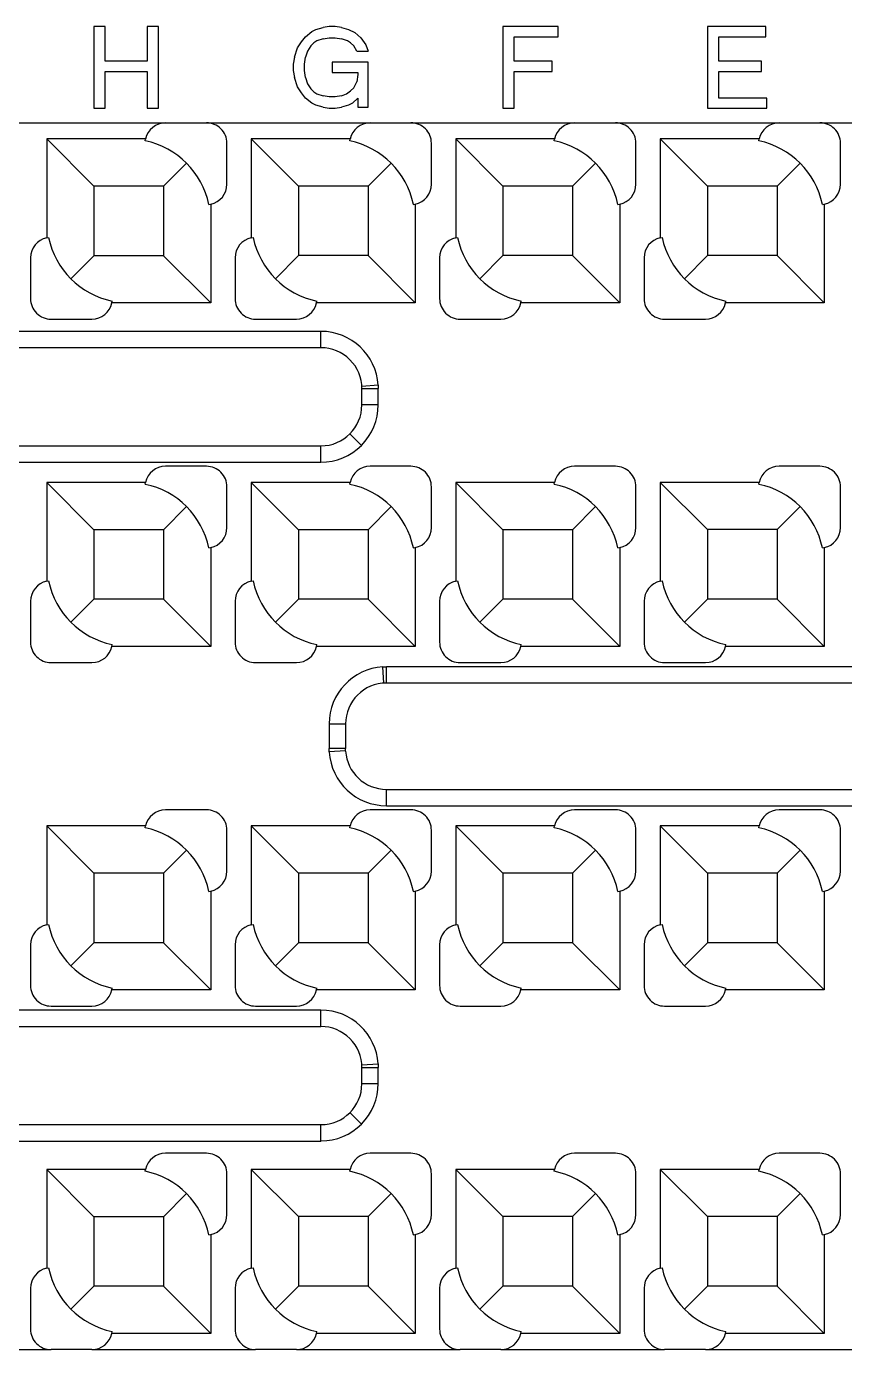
# Model space of a CAD drawing. Header units: inches. Extents: x 47316 to 59086, y 3141 to 11743.
# Drawn here: x 53991.77 to 54001.77, y 9512.2 to 9528.38 of the extents above; entities that cross this region are included whole.
import ezdxf

# ---------------------------------------------------------------- set-up
doc = ezdxf.new("R2010")
doc.units = ezdxf.units.IN
doc.header["$MEASUREMENT"] = 0

msp = doc.modelspace()

# ---------------------------------------------------------------- linework, layer by layer
at = {"lineweight": -3, "ltscale": 0.025}
for p, q in [((53992.593, 9528.381), (53992.593, 9527.381)), ((53993.38, 9527.381), (53993.38, 9528.381)), ((53997.593, 9528.381), (53997.593, 9527.381)), ((54000.093, 9528.381), (54000.093, 9527.381))]:
    msp.add_line(p, q, dxfattribs=at)
at = {"lineweight": -3, "ltscale": 0.003436}
for p, q in [((53992.73, 9528.381), (53992.593, 9528.381)), ((53993.38, 9528.381), (53993.243, 9528.381)), ((53995.805, 9528.081), (53995.943, 9528.081)), ((53992.593, 9527.381), (53992.73, 9527.381)), ((53993.243, 9527.381), (53993.38, 9527.381)), ((53997.593, 9527.381), (53997.73, 9527.381))]:
    msp.add_line(p, q, dxfattribs=at)
at = {"lineweight": -3, "ltscale": 0.010626}
for p, q in [((53992.73, 9527.956), (53992.73, 9528.381)), ((53993.243, 9528.381), (53993.243, 9527.956))]:
    msp.add_line(p, q, dxfattribs=at)
at = {"lineweight": -3, "ltscale": 0.00244}
for p, q in [((53995.18, 9528.256), (53995.255, 9528.319)), ((53995.78, 9528.306), (53995.855, 9528.244)), ((53995.255, 9527.444), (53995.18, 9527.506))]:
    msp.add_line(p, q, dxfattribs=at)
at = {"lineweight": -3, "ltscale": 0.001398}
msp.add_line((53995.255, 9528.319), (53995.305, 9528.344), dxfattribs=at)
at = {"lineweight": -3, "ltscale": 0.002276}
for p, q in [((53995.305, 9528.344), (53995.393, 9528.369)), ((53995.618, 9528.369), (53995.705, 9528.344))]:
    msp.add_line(p, q, dxfattribs=at)
at = {"lineweight": -3, "ltscale": 0.0019}
for p, q in [((53995.468, 9528.381), (53995.393, 9528.369)), ((53995.393, 9528.231), (53995.468, 9528.244)), ((53995.393, 9527.394), (53995.468, 9527.381))]:
    msp.add_line(p, q, dxfattribs=at)
at = {"lineweight": -3, "ltscale": 0.001874}
for p, q in [((53995.543, 9528.381), (53995.468, 9528.381)), ((53995.468, 9528.244), (53995.543, 9528.244)), ((53995.543, 9527.519), (53995.468, 9527.519)), ((53995.468, 9527.381), (53995.543, 9527.381))]:
    msp.add_line(p, q, dxfattribs=at)
at = {"lineweight": -3, "ltscale": 0.001903}
for p, q in [((53995.618, 9528.369), (53995.543, 9528.381)), ((53995.543, 9528.244), (53995.618, 9528.231)), ((53995.543, 9527.381), (53995.618, 9527.394))]:
    msp.add_line(p, q, dxfattribs=at)
at = {"lineweight": -3, "ltscale": 0.002095}
msp.add_line((53995.705, 9528.344), (53995.78, 9528.306), dxfattribs=at)
at = {"lineweight": -3, "ltscale": 0.016876}
msp.add_line((53998.268, 9528.381), (53997.593, 9528.381), dxfattribs=at)
at = {"lineweight": -3, "ltscale": 0.003125}
for p, q in [((53998.268, 9528.256), (53998.268, 9528.381)), ((54000.805, 9528.256), (54000.805, 9528.381)), ((53998.193, 9527.831), (53998.193, 9527.956)), ((54000.755, 9527.831), (54000.755, 9527.956)), ((53995.505, 9527.944), (53995.505, 9527.819)), ((54000.818, 9527.381), (54000.818, 9527.506)), ((53995.818, 9527.394), (53995.943, 9527.394))]:
    msp.add_line(p, q, dxfattribs=at)
at = {"lineweight": -3, "ltscale": 0.017813}
msp.add_line((54000.805, 9528.381), (54000.093, 9528.381), dxfattribs=at)
at = {"lineweight": -3, "ltscale": 0.002965}
for p, q in [((53995.043, 9528.006), (53995.08, 9528.119)), ((53995.08, 9527.644), (53995.043, 9527.756))]:
    msp.add_line(p, q, dxfattribs=at)
at = {"lineweight": -3, "ltscale": 0.002253}
for p, q in [((53995.08, 9528.119), (53995.13, 9528.194)), ((53995.13, 9527.569), (53995.08, 9527.644))]:
    msp.add_line(p, q, dxfattribs=at)
at = {"lineweight": -3, "ltscale": 0.002002}
for p, q in [((53995.13, 9528.194), (53995.18, 9528.256)), ((53995.18, 9527.506), (53995.13, 9527.569))]:
    msp.add_line(p, q, dxfattribs=at)
at = {"lineweight": -3, "ltscale": 0.001822}
for p, q in [((53995.243, 9528.144), (53995.205, 9528.081)), ((53995.805, 9528.081), (53995.768, 9528.144)), ((53995.205, 9527.681), (53995.243, 9527.619))]:
    msp.add_line(p, q, dxfattribs=at)
at = {"lineweight": -3, "ltscale": 0.001325}
for p, q in [((53995.28, 9528.181), (53995.243, 9528.144)), ((53995.243, 9527.619), (53995.28, 9527.581))]:
    msp.add_line(p, q, dxfattribs=at)
at = {"lineweight": -3, "ltscale": 0.001127}
for p, q in [((53995.318, 9528.206), (53995.28, 9528.181)), ((53995.73, 9528.181), (53995.693, 9528.206)), ((53995.28, 9527.581), (53995.318, 9527.556))]:
    msp.add_line(p, q, dxfattribs=at)
at = {"lineweight": -3, "ltscale": 0.001978}
for p, q in [((53995.393, 9528.231), (53995.318, 9528.206)), ((53995.318, 9527.556), (53995.393, 9527.531))]:
    msp.add_line(p, q, dxfattribs=at)
at = {"lineweight": -3, "ltscale": 0.001975}
for p, q in [((53995.693, 9528.206), (53995.618, 9528.231)), ((53995.918, 9528.156), (53995.943, 9528.081))]:
    msp.add_line(p, q, dxfattribs=at)
at = {"lineweight": -3, "ltscale": 0.001327}
msp.add_line((53995.768, 9528.144), (53995.73, 9528.181), dxfattribs=at)
at = {"lineweight": -3, "ltscale": 0.002689}
msp.add_line((53995.855, 9528.244), (53995.918, 9528.156), dxfattribs=at)
at = {"lineweight": -3, "ltscale": 0.01344}
msp.add_line((53997.73, 9528.256), (53998.268, 9528.256), dxfattribs=at)
at = {"lineweight": -3, "ltscale": 0.0075}
for p, q in [((53997.73, 9527.956), (53997.73, 9528.256)), ((54000.23, 9527.956), (54000.23, 9528.256)), ((53995.468, 9519.853), (53995.468, 9519.553))]:
    msp.add_line(p, q, dxfattribs=at)
at = {"lineweight": -3, "ltscale": 0.014377}
msp.add_line((54000.23, 9528.256), (54000.805, 9528.256), dxfattribs=at)
at = {"lineweight": -3, "ltscale": 0.012814}
for p, q in [((53993.243, 9527.956), (53992.73, 9527.956)), ((53992.73, 9527.831), (53993.243, 9527.831))]:
    msp.add_line(p, q, dxfattribs=at)
at = {"lineweight": -3, "ltscale": 0.00221}
for p, q in [((53995.043, 9528.006), (53995.03, 9527.919)), ((53995.818, 9527.506), (53995.755, 9527.444))]:
    msp.add_line(p, q, dxfattribs=at)
at = {"lineweight": -3, "ltscale": 0.002211}
msp.add_line((53995.168, 9527.919), (53995.18, 9528.006), dxfattribs=at)
at = {"lineweight": -3, "ltscale": 0.001977}
for p, q in [((53995.205, 9528.081), (53995.18, 9528.006)), ((53995.18, 9527.756), (53995.205, 9527.681))]:
    msp.add_line(p, q, dxfattribs=at)
at = {"lineweight": -3, "ltscale": 0.011563}
for p, q in [((53998.193, 9527.956), (53997.73, 9527.956)), ((53997.73, 9527.831), (53998.193, 9527.831))]:
    msp.add_line(p, q, dxfattribs=at)
at = {"lineweight": -3, "ltscale": 0.013126}
for p, q in [((54000.755, 9527.956), (54000.23, 9527.956)), ((54000.23, 9527.831), (54000.755, 9527.831))]:
    msp.add_line(p, q, dxfattribs=at)
at = {"lineweight": -3, "ltscale": 0.011249}
for p, q in [((53992.73, 9527.381), (53992.73, 9527.831)), ((53993.243, 9527.831), (53993.243, 9527.381))]:
    msp.add_line(p, q, dxfattribs=at)
at = {"lineweight": -3, "ltscale": 0.001875}
for p, q in [((53995.03, 9527.919), (53995.03, 9527.844)), ((53995.168, 9527.844), (53995.168, 9527.919))]:
    msp.add_line(p, q, dxfattribs=at)
at = {"lineweight": -3, "ltscale": 0.002209}
for p, q in [((53995.03, 9527.844), (53995.043, 9527.756)), ((53995.18, 9527.756), (53995.168, 9527.844)), ((53995.818, 9527.794), (53995.805, 9527.706))]:
    msp.add_line(p, q, dxfattribs=at)
at = {"lineweight": -3, "ltscale": 0.010937}
msp.add_line((53995.943, 9527.944), (53995.505, 9527.944), dxfattribs=at)
at = {"lineweight": -3, "ltscale": 0.007813}
msp.add_line((53995.505, 9527.819), (53995.818, 9527.819), dxfattribs=at)
at = {"lineweight": -3, "ltscale": 0.000626}
msp.add_line((53995.818, 9527.819), (53995.818, 9527.794), dxfattribs=at)
at = {"lineweight": -3, "ltscale": 0.01375}
msp.add_line((53995.943, 9527.394), (53995.943, 9527.944), dxfattribs=at)
at = {"lineweight": -3, "ltscale": 0.01125}
msp.add_line((53997.73, 9527.381), (53997.73, 9527.831), dxfattribs=at)
at = {"lineweight": -3, "ltscale": 0.008125}
msp.add_line((54000.23, 9527.506), (54000.23, 9527.831), dxfattribs=at)
at = {"lineweight": -3, "ltscale": 0.001328}
msp.add_line((53995.73, 9527.594), (53995.768, 9527.631), dxfattribs=at)
at = {"lineweight": -3, "ltscale": 0.002096}
msp.add_line((53995.768, 9527.631), (53995.805, 9527.706), dxfattribs=at)
at = {"lineweight": -3, "ltscale": 0.001899}
msp.add_line((53995.468, 9527.519), (53995.393, 9527.531), dxfattribs=at)
at = {"lineweight": -3, "ltscale": 0.001902}
msp.add_line((53995.618, 9527.531), (53995.543, 9527.519), dxfattribs=at)
at = {"lineweight": -3, "ltscale": 0.001683}
msp.add_line((53995.618, 9527.531), (53995.68, 9527.556), dxfattribs=at)
at = {"lineweight": -3, "ltscale": 0.001561}
msp.add_line((53995.68, 9527.556), (53995.73, 9527.594), dxfattribs=at)
at = {"lineweight": -3, "ltscale": 0.002812}
msp.add_line((53995.818, 9527.506), (53995.818, 9527.394), dxfattribs=at)
at = {"lineweight": -3, "ltscale": 0.014688}
msp.add_line((54000.818, 9527.506), (54000.23, 9527.506), dxfattribs=at)
at = {"lineweight": -3, "ltscale": 0.001399}
msp.add_line((53995.305, 9527.419), (53995.255, 9527.444), dxfattribs=at)
at = {"lineweight": -3, "ltscale": 0.002275}
for p, q in [((53995.393, 9527.394), (53995.305, 9527.419)), ((53995.705, 9527.419), (53995.618, 9527.394))]:
    msp.add_line(p, q, dxfattribs=at)
at = {"lineweight": -3, "ltscale": 0.001396}
msp.add_line((53995.755, 9527.444), (53995.705, 9527.419), dxfattribs=at)
at = {"lineweight": -3, "ltscale": 0.018124}
msp.add_line((54000.093, 9527.381), (54000.818, 9527.381), dxfattribs=at)
at = {"lineweight": -3, "ltscale": 0.05}
for p, q in [((53991.468, 9527.203), (53993.468, 9527.203)), ((53993.968, 9527.203), (53995.968, 9527.203)), ((53996.468, 9527.203), (53998.468, 9527.203)), ((53998.968, 9527.203), (54000.968, 9527.203)), ((54001.468, 9527.203), (54003.468, 9527.203)), ((53990.068, 9512.203), (53992.068, 9512.203)), ((53992.568, 9512.203), (53994.568, 9512.203)), ((53995.068, 9512.203), (53997.068, 9512.203)), ((53997.568, 9512.203), (53999.568, 9512.203)), ((54000.068, 9512.203), (54002.068, 9512.203))]:
    msp.add_line(p, q, dxfattribs=at)
at = {"lineweight": -3, "ltscale": 0.0125}
for p, q in [((53993.468, 9527.203), (53993.968, 9527.203)), ((53995.968, 9527.203), (53996.468, 9527.203)), ((53998.468, 9527.203), (53998.968, 9527.203)), ((54000.968, 9527.203), (54001.468, 9527.203)), ((53994.218, 9526.453), (53994.218, 9526.953)), ((53996.718, 9526.453), (53996.718, 9526.953)), ((53999.218, 9526.453), (53999.218, 9526.953)), ((54001.718, 9526.453), (54001.718, 9526.953)), ((53991.818, 9525.553), (53991.818, 9525.053)), ((53994.318, 9525.553), (53994.318, 9525.053)), ((53996.818, 9525.553), (53996.818, 9525.053)), ((53999.318, 9525.553), (53999.318, 9525.053)), ((53992.068, 9524.803), (53992.568, 9524.803)), ((53994.568, 9524.803), (53995.068, 9524.803)), ((53997.068, 9524.803), (53997.568, 9524.803)), ((53999.568, 9524.803), (54000.068, 9524.803)), ((53993.968, 9523.003), (53993.468, 9523.003)), ((53996.468, 9523.003), (53995.968, 9523.003)), ((53998.968, 9523.003), (53998.468, 9523.003)), ((54001.468, 9523.003), (54000.968, 9523.003)), ((53994.218, 9522.253), (53994.218, 9522.753)), ((53996.718, 9522.253), (53996.718, 9522.753)), ((53999.218, 9522.253), (53999.218, 9522.753)), ((54001.718, 9522.253), (54001.718, 9522.753)), ((53991.818, 9521.353), (53991.818, 9520.853)), ((53994.318, 9521.353), (53994.318, 9520.853)), ((53996.818, 9521.353), (53996.818, 9520.853)), ((53999.318, 9521.353), (53999.318, 9520.853)), ((53992.068, 9520.603), (53992.568, 9520.603)), ((53994.568, 9520.603), (53995.068, 9520.603)), ((53997.068, 9520.603), (53997.568, 9520.603)), ((53999.568, 9520.603), (54000.068, 9520.603)), ((53993.968, 9518.803), (53993.468, 9518.803)), ((53996.468, 9518.803), (53995.968, 9518.803)), ((53998.968, 9518.803), (53998.468, 9518.803)), ((54001.468, 9518.803), (54000.968, 9518.803)), ((53994.218, 9518.053), (53994.218, 9518.553)), ((53996.718, 9518.053), (53996.718, 9518.553)), ((53999.218, 9518.053), (53999.218, 9518.553)), ((54001.718, 9518.053), (54001.718, 9518.553)), ((53991.818, 9517.153), (53991.818, 9516.653)), ((53994.318, 9517.153), (53994.318, 9516.653)), ((53996.818, 9517.153), (53996.818, 9516.653)), ((53999.318, 9517.153), (53999.318, 9516.653)), ((53992.068, 9516.403), (53992.568, 9516.403)), ((53994.568, 9516.403), (53995.068, 9516.403)), ((53997.068, 9516.403), (53997.568, 9516.403)), ((53999.568, 9516.403), (54000.068, 9516.403)), ((53993.968, 9514.603), (53993.468, 9514.603)), ((53996.468, 9514.603), (53995.968, 9514.603)), ((53998.968, 9514.603), (53998.468, 9514.603)), ((54001.468, 9514.603), (54000.968, 9514.603)), ((53994.218, 9513.853), (53994.218, 9514.353)), ((53996.718, 9513.853), (53996.718, 9514.353)), ((53999.218, 9513.853), (53999.218, 9514.353)), ((54001.718, 9513.853), (54001.718, 9514.353)), ((53991.818, 9512.953), (53991.818, 9512.453)), ((53994.318, 9512.953), (53994.318, 9512.453)), ((53996.818, 9512.953), (53996.818, 9512.453)), ((53999.318, 9512.953), (53999.318, 9512.453)), ((53992.568, 9512.203), (53992.068, 9512.203)), ((53995.068, 9512.203), (53994.568, 9512.203)), ((53997.568, 9512.203), (53997.068, 9512.203)), ((54000.068, 9512.203), (53999.568, 9512.203))]:
    msp.add_line(p, q, dxfattribs=at)
at = {"lineweight": -3, "ltscale": 0.030197}
for p, q in [((53992.016, 9527.006), (53992.016, 9525.798)), ((53994.516, 9527.006), (53994.516, 9525.798)), ((53997.016, 9527.006), (53997.016, 9525.798)), ((54000.724, 9527.006), (53999.516, 9527.006)), ((53994.02, 9526.209), (53994.02, 9525.001)), ((53999.02, 9526.209), (53999.02, 9525.001)), ((54001.52, 9526.209), (54001.52, 9525.001)), ((53994.02, 9525.001), (53992.812, 9525.001)), ((53996.52, 9525.001), (53995.312, 9525.001)), ((53999.02, 9525.001), (53997.812, 9525.001)), ((54001.52, 9525.001), (54000.312, 9525.001)), ((53992.016, 9522.806), (53992.016, 9521.598)), ((53993.224, 9522.806), (53992.016, 9522.806)), ((53994.516, 9522.806), (53994.516, 9521.598)), ((53995.724, 9522.806), (53994.516, 9522.806)), ((53997.016, 9522.806), (53997.016, 9521.598)), ((53999.516, 9522.806), (53999.516, 9521.598)), ((54000.724, 9522.806), (53999.516, 9522.806)), ((53994.02, 9522.009), (53994.02, 9520.801)), ((53996.52, 9522.009), (53996.52, 9520.801)), ((53999.02, 9522.009), (53999.02, 9520.801)), ((54001.52, 9522.009), (54001.52, 9520.801)), ((53994.02, 9520.801), (53992.812, 9520.801)), ((53996.52, 9520.801), (53995.312, 9520.801)), ((53999.02, 9520.801), (53997.812, 9520.801)), ((54001.52, 9520.801), (54000.312, 9520.801)), ((53993.224, 9518.606), (53992.016, 9518.606)), ((53994.516, 9518.606), (53994.516, 9517.398)), ((53995.724, 9518.606), (53994.516, 9518.606)), ((53997.016, 9518.606), (53997.016, 9517.398)), ((53998.224, 9518.606), (53997.016, 9518.606)), ((53999.516, 9518.606), (53999.516, 9517.398)), ((54000.724, 9518.606), (53999.516, 9518.606)), ((53994.02, 9517.809), (53994.02, 9516.601)), ((53996.52, 9517.809), (53996.52, 9516.601)), ((53999.02, 9517.809), (53999.02, 9516.601)), ((54001.52, 9517.809), (54001.52, 9516.601)), ((53994.02, 9516.601), (53992.812, 9516.601)), ((53996.52, 9516.601), (53995.312, 9516.601)), ((53999.02, 9516.601), (53997.812, 9516.601)), ((54001.52, 9516.601), (54000.312, 9516.601)), ((53992.016, 9514.406), (53992.016, 9513.198)), ((53993.224, 9514.406), (53992.016, 9514.406)), ((53994.516, 9514.406), (53994.516, 9513.198)), ((53995.724, 9514.406), (53994.516, 9514.406)), ((53997.016, 9514.406), (53997.016, 9513.198)), ((53998.224, 9514.406), (53997.016, 9514.406)), ((53999.516, 9514.406), (53999.516, 9513.198)), ((54000.724, 9514.406), (53999.516, 9514.406)), ((53994.02, 9513.609), (53994.02, 9512.401)), ((53996.52, 9513.609), (53996.52, 9512.401)), ((53999.02, 9513.609), (53999.02, 9512.401))]:
    msp.add_line(p, q, dxfattribs=at)
at = {"lineweight": -3, "ltscale": 0.030194}
for p, q in [((53993.223, 9527.006), (53992.016, 9527.006)), ((53995.723, 9527.006), (53994.516, 9527.006)), ((53998.223, 9527.006), (53997.016, 9527.006)), ((53998.223, 9522.806), (53997.016, 9522.806))]:
    msp.add_line(p, q, dxfattribs=at)
at = {"lineweight": -3, "ltscale": 0.02041}
for p, q in [((53992.593, 9526.428), (53992.016, 9527.006)), ((53995.093, 9526.428), (53994.516, 9527.006)), ((53992.593, 9522.228), (53992.016, 9522.806)), ((54000.093, 9522.229), (53999.516, 9522.806)), ((53997.593, 9518.029), (53997.016, 9518.606)), ((54000.093, 9518.029), (53999.516, 9518.606)), ((53995.093, 9513.829), (53994.516, 9514.406)), ((53997.593, 9513.829), (53997.016, 9514.406)), ((54000.093, 9513.829), (53999.516, 9514.406))]:
    msp.add_line(p, q, dxfattribs=at)
at = {"lineweight": -3, "ltscale": 0.00058}
for p, q in [((53993.22, 9526.983), (53993.224, 9527.006)), ((53995.72, 9526.983), (53995.724, 9527.006)), ((53998.22, 9526.983), (53998.224, 9527.006)), ((54000.72, 9526.983), (54000.724, 9527.006)), ((53997.812, 9525.001), (53997.816, 9525.024)), ((54000.312, 9525.001), (54000.316, 9525.024)), ((53993.22, 9522.783), (53993.224, 9522.806)), ((53998.22, 9522.783), (53998.224, 9522.806)), ((54000.72, 9522.783), (54000.724, 9522.806)), ((53995.312, 9520.801), (53995.316, 9520.824)), ((53997.812, 9520.801), (53997.816, 9520.824)), ((54000.312, 9520.801), (54000.316, 9520.824)), ((53993.22, 9518.583), (53993.224, 9518.606)), ((53998.22, 9518.583), (53998.224, 9518.606)), ((53992.812, 9516.601), (53992.816, 9516.624)), ((53995.312, 9516.601), (53995.316, 9516.624)), ((53997.812, 9516.601), (53997.816, 9516.624)), ((53993.22, 9514.383), (53993.224, 9514.406)), ((53995.72, 9514.383), (53995.724, 9514.406)), ((54000.72, 9514.383), (54000.724, 9514.406)), ((53992.812, 9512.401), (53992.816, 9512.424)), ((53995.312, 9512.401), (53995.316, 9512.424))]:
    msp.add_line(p, q, dxfattribs=at)
at = {"lineweight": -3, "ltscale": 0.020411}
for p, q in [((53997.593, 9526.428), (53997.016, 9527.006)), ((54000.093, 9526.428), (53999.516, 9527.006)), ((53995.093, 9522.228), (53994.516, 9522.806)), ((53997.593, 9522.228), (53997.016, 9522.806)), ((53992.593, 9518.028), (53992.016, 9518.606)), ((53995.093, 9518.028), (53994.516, 9518.606)), ((53992.593, 9513.828), (53992.016, 9514.406))]:
    msp.add_line(p, q, dxfattribs=at)
at = {"lineweight": -3, "ltscale": 0.030191}
msp.add_line((53999.516, 9527.006), (53999.516, 9525.798), dxfattribs=at)
at = {"lineweight": -3, "ltscale": 0.009974}
for p, q in [((53993.443, 9526.428), (53993.725, 9526.711)), ((53995.943, 9526.428), (53996.225, 9526.711)), ((53998.443, 9526.428), (53998.725, 9526.711)), ((54000.943, 9526.428), (54001.225, 9526.711)), ((53992.593, 9525.578), (53992.311, 9525.296)), ((53993.443, 9522.228), (53993.725, 9522.511)), ((53995.943, 9522.228), (53996.225, 9522.511)), ((53998.443, 9522.228), (53998.725, 9522.511)), ((54000.093, 9521.378), (53999.811, 9521.096)), ((53993.443, 9518.028), (53993.725, 9518.311)), ((53995.943, 9518.028), (53996.225, 9518.311)), ((53995.093, 9517.178), (53994.811, 9516.896)), ((53997.593, 9517.178), (53997.311, 9516.896)), ((54000.093, 9517.178), (53999.811, 9516.896)), ((53992.593, 9512.978), (53992.311, 9512.696)), ((53995.093, 9512.978), (53994.811, 9512.696)), ((53997.593, 9512.978), (53997.311, 9512.696))]:
    msp.add_line(p, q, dxfattribs=at)
at = {"lineweight": -3, "ltscale": 0.021251}
for p, q in [((53992.593, 9526.428), (53992.593, 9525.578)), ((53993.443, 9526.428), (53993.443, 9525.578)), ((54000.093, 9522.229), (54000.093, 9521.378)), ((54000.943, 9522.229), (54000.943, 9521.378)), ((53997.593, 9518.029), (53997.593, 9517.178)), ((53998.443, 9518.029), (53998.443, 9517.178)), ((54000.093, 9518.029), (54000.093, 9517.178)), ((54000.943, 9518.029), (54000.943, 9517.178)), ((53995.093, 9513.829), (53995.093, 9512.978)), ((53995.943, 9513.829), (53995.943, 9512.978)), ((53997.593, 9513.829), (53997.593, 9512.978)), ((53998.443, 9513.829), (53998.443, 9512.978))]:
    msp.add_line(p, q, dxfattribs=at)
at = {"lineweight": -3, "ltscale": 0.021249}
for p, q in [((53993.443, 9526.428), (53992.593, 9526.428)), ((53995.093, 9526.428), (53995.093, 9525.579)), ((53995.943, 9526.428), (53995.093, 9526.428)), ((53995.943, 9526.428), (53995.943, 9525.579)), ((53997.593, 9526.428), (53997.593, 9525.579)), ((53998.443, 9526.428), (53997.593, 9526.428)), ((53998.443, 9526.428), (53998.443, 9525.579)), ((54000.093, 9526.428), (54000.093, 9525.579)), ((54000.943, 9526.428), (54000.093, 9526.428)), ((54000.943, 9526.428), (54000.943, 9525.579)), ((53993.443, 9525.578), (53992.593, 9525.578)), ((53995.943, 9525.579), (53995.093, 9525.579)), ((53998.443, 9525.579), (53997.593, 9525.579)), ((54000.943, 9525.579), (54000.093, 9525.579)), ((53992.593, 9522.228), (53992.593, 9521.378)), ((53993.443, 9522.228), (53992.593, 9522.228)), ((53993.443, 9522.228), (53993.443, 9521.378)), ((53995.093, 9522.228), (53995.093, 9521.378)), ((53995.943, 9522.228), (53995.093, 9522.228)), ((53995.943, 9522.228), (53995.943, 9521.378)), ((53997.593, 9522.228), (53997.593, 9521.378)), ((53998.443, 9522.228), (53997.593, 9522.228)), ((53998.443, 9522.228), (53998.443, 9521.378)), ((54000.943, 9522.229), (54000.093, 9522.229)), ((53993.443, 9521.378), (53992.593, 9521.378)), ((53995.943, 9521.378), (53995.093, 9521.378)), ((53998.443, 9521.378), (53997.593, 9521.378)), ((54000.943, 9521.378), (54000.093, 9521.378)), ((53992.593, 9518.028), (53992.593, 9517.178)), ((53993.443, 9518.028), (53992.593, 9518.028)), ((53993.443, 9518.028), (53993.443, 9517.178)), ((53995.093, 9518.028), (53995.093, 9517.178)), ((53995.943, 9518.028), (53995.093, 9518.028)), ((53995.943, 9518.028), (53995.943, 9517.178)), ((53998.443, 9518.029), (53997.593, 9518.029)), ((54000.943, 9518.029), (54000.093, 9518.029)), ((53993.443, 9517.178), (53992.593, 9517.178)), ((53995.943, 9517.178), (53995.093, 9517.178)), ((53998.443, 9517.178), (53997.593, 9517.178)), ((54000.943, 9517.178), (54000.093, 9517.178)), ((53992.593, 9513.828), (53992.593, 9512.978)), ((53993.443, 9513.828), (53992.593, 9513.828)), ((53993.443, 9513.828), (53993.443, 9512.978)), ((53995.943, 9513.829), (53995.093, 9513.829)), ((53998.443, 9513.829), (53997.593, 9513.829)), ((54000.093, 9513.829), (54000.093, 9512.979)), ((54000.943, 9513.829), (54000.093, 9513.829)), ((54000.943, 9513.829), (54000.943, 9512.979)), ((53993.443, 9512.978), (53992.593, 9512.978)), ((53995.943, 9512.978), (53995.093, 9512.978)), ((53998.443, 9512.978), (53997.593, 9512.978)), ((54000.943, 9512.979), (54000.093, 9512.979))]:
    msp.add_line(p, q, dxfattribs=at)
at = {"lineweight": -3, "ltscale": 0.000581}
for p, q in [((53993.997, 9526.205), (53994.02, 9526.209)), ((54001.497, 9526.205), (54001.52, 9526.209)), ((53992.812, 9525.001), (53992.816, 9525.024)), ((53995.312, 9525.001), (53995.316, 9525.024)), ((53995.72, 9522.783), (53995.724, 9522.806)), ((53992.812, 9520.801), (53992.816, 9520.824)), ((53995.72, 9518.583), (53995.724, 9518.606)), ((53994.516, 9517.398), (53994.539, 9517.402)), ((53997.016, 9517.398), (53997.039, 9517.402)), ((53999.516, 9517.398), (53999.539, 9517.402)), ((54000.312, 9516.601), (54000.316, 9516.624)), ((53992.016, 9513.198), (53992.039, 9513.202)), ((53994.516, 9513.198), (53994.539, 9513.202)), ((53997.016, 9513.198), (53997.039, 9513.202))]:
    msp.add_line(p, q, dxfattribs=at)
at = {"lineweight": -3, "ltscale": 0.000582}
for p, q in [((53996.497, 9526.205), (53996.52, 9526.209)), ((53998.997, 9526.205), (53999.02, 9526.209)), ((53992.016, 9517.398), (53992.039, 9517.402)), ((53999.516, 9513.198), (53999.539, 9513.202)), ((53997.812, 9512.401), (53997.816, 9512.424)), ((54000.312, 9512.401), (54000.316, 9512.424))]:
    msp.add_line(p, q, dxfattribs=at)
at = {"lineweight": -3, "ltscale": 0.030199}
for p, q in [((53996.52, 9526.209), (53996.52, 9525.001)), ((53992.016, 9518.606), (53992.016, 9517.398)), ((54001.52, 9513.609), (54001.52, 9512.401))]:
    msp.add_line(p, q, dxfattribs=at)
at = {"lineweight": -3, "ltscale": 0.000578}
for p, q in [((53992.016, 9525.798), (53992.038, 9525.802)), ((53999.516, 9525.798), (53999.538, 9525.802)), ((53996.497, 9522.005), (53996.52, 9522.009)), ((53998.997, 9522.005), (53999.02, 9522.009)), ((54001.497, 9522.005), (54001.52, 9522.009)), ((53997.016, 9521.598), (53997.038, 9521.602)), ((53999.516, 9521.598), (53999.538, 9521.602)), ((54000.72, 9518.583), (54000.724, 9518.606)), ((53993.997, 9517.805), (53994.02, 9517.809)), ((53996.497, 9517.805), (53996.52, 9517.809)), ((53998.997, 9517.805), (53999.02, 9517.809)), ((54001.497, 9517.805), (54001.52, 9517.809)), ((53998.22, 9514.383), (53998.224, 9514.406)), ((53993.997, 9513.605), (53994.02, 9513.609)), ((53996.497, 9513.605), (53996.52, 9513.609)), ((53998.997, 9513.605), (53999.02, 9513.609))]:
    msp.add_line(p, q, dxfattribs=at)
at = {"lineweight": -3, "ltscale": 0.000579}
for p, q in [((53994.516, 9525.798), (53994.538, 9525.802)), ((53997.016, 9525.798), (53997.038, 9525.802)), ((53993.997, 9522.005), (53994.02, 9522.009)), ((53992.016, 9521.598), (53992.038, 9521.602)), ((53994.516, 9521.598), (53994.538, 9521.602)), ((54001.497, 9513.605), (54001.52, 9513.609))]:
    msp.add_line(p, q, dxfattribs=at)
at = {"lineweight": -3, "ltscale": 0.020414}
for p, q in [((53993.443, 9525.578), (53994.02, 9525.001)), ((53998.443, 9525.579), (53999.02, 9525.001)), ((54000.943, 9525.579), (54001.52, 9525.001)), ((53993.443, 9521.378), (53994.02, 9520.801)), ((53995.943, 9521.378), (53996.52, 9520.801)), ((53998.443, 9521.378), (53999.02, 9520.801)), ((54000.943, 9521.378), (54001.52, 9520.801)), ((53993.443, 9517.178), (53994.02, 9516.601)), ((53995.943, 9517.178), (53996.52, 9516.601)), ((53998.443, 9517.178), (53999.02, 9516.601)), ((54000.943, 9517.178), (54001.52, 9516.601))]:
    msp.add_line(p, q, dxfattribs=at)
at = {"lineweight": -3, "ltscale": 0.009975}
for p, q in [((53995.093, 9525.579), (53994.811, 9525.296)), ((53997.593, 9525.579), (53997.311, 9525.296)), ((54000.093, 9525.579), (53999.811, 9525.296)), ((53992.593, 9521.378), (53992.311, 9521.096)), ((53995.093, 9521.378), (53994.811, 9521.096)), ((53997.593, 9521.378), (53997.311, 9521.096)), ((53992.593, 9517.178), (53992.311, 9516.896)), ((53995.943, 9513.829), (53996.225, 9514.111)), ((53998.443, 9513.829), (53998.725, 9514.111)), ((54000.093, 9512.979), (53999.811, 9512.696))]:
    msp.add_line(p, q, dxfattribs=at)
at = {"lineweight": -3, "ltscale": 0.020415}
msp.add_line((53995.943, 9525.579), (53996.52, 9525.001), dxfattribs=at)
at = {"lineweight": -3, "ltscale": 0.207501}
for p, q in [((53995.368, 9524.653), (53987.068, 9524.653)), ((53995.368, 9524.453), (53987.068, 9524.453)), ((53987.068, 9523.253), (53995.368, 9523.253))]:
    msp.add_line(p, q, dxfattribs=at)
at = {"lineweight": -3, "ltscale": 0.005}
for p, q in [((53995.368, 9524.453), (53995.368, 9524.653)), ((53995.867, 9523.985), (53996.067, 9523.998)), ((53995.868, 9523.753), (53995.868, 9523.953)), ((53996.068, 9523.753), (53996.068, 9523.953)), ((53995.368, 9523.053), (53995.368, 9523.253)), ((53996.136, 9520.352), (53996.123, 9520.552)), ((53996.168, 9518.853), (53996.168, 9519.053)), ((53995.868, 9515.453), (53995.868, 9515.653)), ((53996.068, 9515.453), (53996.068, 9515.653)), ((53995.368, 9514.753), (53995.368, 9514.953))]:
    msp.add_line(p, q, dxfattribs=at)
at = {"lineweight": -3, "ltscale": 0.004999}
for p, q in [((53995.868, 9523.953), (53996.068, 9523.953)), ((53996.169, 9520.353), (53996.169, 9520.553)), ((53995.669, 9519.522), (53995.469, 9519.51)), ((53995.368, 9516.153), (53995.368, 9516.353)), ((53995.722, 9515.1), (53995.863, 9514.958))]:
    msp.add_line(p, q, dxfattribs=at)
at = {"lineweight": -3, "ltscale": 0.001095}
for p, q in [((53996.067, 9523.997), (53996.068, 9523.953)), ((53995.469, 9519.51), (53995.468, 9519.553)), ((53996.067, 9515.697), (53996.068, 9515.653))]:
    msp.add_line(p, q, dxfattribs=at)
at = {"lineweight": -3, "ltscale": 0.005002}
for p, q in [((53996.068, 9523.753), (53995.868, 9523.753)), ((53995.468, 9519.853), (53995.668, 9519.853)), ((53995.668, 9519.554), (53995.468, 9519.554)), ((53995.867, 9515.685), (53996.067, 9515.697)), ((53995.868, 9515.653), (53996.068, 9515.653)), ((53996.068, 9515.453), (53995.868, 9515.453))]:
    msp.add_line(p, q, dxfattribs=at)
at = {"lineweight": -3, "ltscale": 0.005001}
msp.add_line((53995.721, 9523.4), (53995.863, 9523.258), dxfattribs=at)
at = {"lineweight": -3, "ltscale": 0.207498}
for p, q in [((53987.068, 9523.053), (53995.368, 9523.053)), ((53995.368, 9516.353), (53987.068, 9516.353)), ((53987.068, 9516.153), (53995.368, 9516.153)), ((53987.068, 9514.953), (53995.368, 9514.953)), ((53987.068, 9514.753), (53995.368, 9514.753))]:
    msp.add_line(p, q, dxfattribs=at)
at = {"lineweight": -3, "ltscale": 0.009973}
for p, q in [((54000.943, 9522.229), (54001.225, 9522.511)), ((53998.443, 9518.029), (53998.725, 9518.311)), ((54000.943, 9518.029), (54001.225, 9518.311))]:
    msp.add_line(p, q, dxfattribs=at)
at = {"lineweight": -3, "ltscale": 0.001096}
msp.add_line((53996.124, 9520.552), (53996.168, 9520.553), dxfattribs=at)
at = {"lineweight": -3, "ltscale": 0.154999}
for p, q in [((54002.368, 9520.553), (53996.168, 9520.553)), ((54002.368, 9520.353), (53996.168, 9520.353)), ((53996.168, 9519.053), (54002.368, 9519.053)), ((53996.168, 9518.853), (54002.368, 9518.853))]:
    msp.add_line(p, q, dxfattribs=at)
at = {"lineweight": -3, "ltscale": 0.007501}
msp.add_line((53995.668, 9519.853), (53995.668, 9519.553), dxfattribs=at)
at = {"lineweight": -3, "ltscale": 0.000782}
msp.add_line((53995.669, 9519.522), (53995.668, 9519.553), dxfattribs=at)
at = {"lineweight": -3, "ltscale": 0.009976}
for p, q in [((53993.443, 9513.828), (53993.725, 9514.111)), ((54000.943, 9513.829), (54001.225, 9514.111))]:
    msp.add_line(p, q, dxfattribs=at)
at = {"lineweight": -3, "ltscale": 0.020416}
for p, q in [((53993.443, 9512.978), (53994.02, 9512.401)), ((53995.943, 9512.978), (53996.52, 9512.401)), ((53998.443, 9512.978), (53999.02, 9512.401))]:
    msp.add_line(p, q, dxfattribs=at)
at = {"lineweight": -3, "ltscale": 0.020417}
msp.add_line((54000.943, 9512.979), (54001.52, 9512.401), dxfattribs=at)
at = {"lineweight": -3, "ltscale": 0.0302}
for p, q in [((53994.02, 9512.401), (53992.812, 9512.401)), ((53996.52, 9512.401), (53995.312, 9512.401)), ((53999.02, 9512.401), (53997.812, 9512.401)), ((54001.52, 9512.401), (54000.312, 9512.401))]:
    msp.add_line(p, q, dxfattribs=at)
at = {"lineweight": -3}
for centre, radius, start, end in [((53993.468, 9526.953), 0.25, 90.0002, 167.954), ((53993.968, 9526.953), 0.25, 0.0002, 90.0002), ((53995.968, 9526.953), 0.25, 90.0002, 167.954), ((53996.468, 9526.953), 0.25, 0.0002, 90.0002), ((53998.468, 9526.953), 0.25, 90.0002, 167.954), ((53998.968, 9526.953), 0.25, 0.0002, 90.0002), ((54000.968, 9526.953), 0.25, 90.0002, 167.9236), ((54001.468, 9526.953), 0.25, 0.0002, 90.0002), ((53993.018, 9526.003), 1, 11.6391, 78.3617), ((53995.518, 9526.003), 1, 11.6391, 78.3617), ((53998.018, 9526.003), 1, 11.6391, 78.3617), ((54000.518, 9526.003), 1, 11.6391, 78.3617), ((53993.968, 9526.453), 0.25, 282.0875, 0.0002), ((53996.468, 9526.453), 0.25, 282.0875, 0.0002), ((53998.968, 9526.453), 0.25, 282.0875, 0.0002), ((54001.468, 9526.453), 0.25, 282.0875, 0.0002), ((53992.068, 9525.553), 0.25, 102.0875, 180.0002), ((53993.018, 9526.003), 1, 191.6388, 258.3614), ((53994.568, 9525.553), 0.25, 102.0875, 180.0002), ((53995.518, 9526.003), 1, 191.6388, 258.3614), ((53997.068, 9525.553), 0.25, 102.0738, 180.0002), ((53998.018, 9526.003), 1, 191.6388, 258.3614), ((53999.568, 9525.553), 0.25, 102.0738, 180.0002), ((54000.518, 9526.003), 1, 191.6388, 258.3614), ((53992.068, 9525.053), 0.25, 180.0002, 270.0002), ((53994.568, 9525.053), 0.25, 180.0002, 270.0002), ((53997.068, 9525.053), 0.25, 180.0002, 270.0002), ((53999.568, 9525.053), 0.25, 180.0002, 270.0002), ((53992.568, 9525.053), 0.25, 270.0002, 347.913), ((53995.068, 9525.053), 0.25, 270.0002, 347.913), ((53997.568, 9525.053), 0.25, 270.0002, 347.913), ((54000.068, 9525.053), 0.25, 270.0002, 347.913), ((53995.368, 9523.953), 0.7, 3.5854, 90.0022), ((53995.368, 9523.953), 0.5, 0.0002, 90.0002), ((53995.368, 9523.753), 0.699, 269.9484, 0.0798), ((53995.368, 9523.753), 0.5, 270.0002, 0.0002), ((53993.468, 9522.753), 0.25, 90.0002, 167.913), ((53993.968, 9522.753), 0.25, 0.0002, 90.0002), ((53995.968, 9522.753), 0.25, 90.0002, 167.913), ((53996.468, 9522.753), 0.25, 0.0002, 90.0002), ((53998.468, 9522.753), 0.25, 90.0002, 167.954), ((53998.968, 9522.753), 0.25, 0.0002, 90.0002), ((54000.968, 9522.753), 0.25, 90.0002, 167.913), ((54001.468, 9522.753), 0.25, 0.0002, 90.0002), ((53993.018, 9521.803), 1, 11.6391, 78.3617), ((53995.518, 9521.803), 1, 11.6391, 78.3617), ((53998.018, 9521.803), 1, 11.6391, 78.3617), ((54000.518, 9521.803), 1, 11.6391, 78.3617), ((53993.968, 9522.253), 0.25, 282.0875, 0.0002), ((53996.468, 9522.253), 0.25, 282.0875, 0.0002), ((53998.968, 9522.253), 0.25, 282.0875, 0.0002), ((54001.468, 9522.253), 0.25, 282.0875, 0.0002), ((53992.068, 9521.353), 0.25, 102.0875, 180.0002), ((53993.018, 9521.803), 1, 191.6388, 258.3614), ((53994.568, 9521.353), 0.25, 102.0738, 180.0002), ((53995.518, 9521.803), 1, 191.6388, 258.3614), ((53997.068, 9521.353), 0.25, 102.0875, 180.0002), ((53998.018, 9521.803), 1, 191.6388, 258.3614), ((53999.568, 9521.353), 0.25, 102.0875, 180.0002), ((54000.518, 9521.803), 1, 191.6388, 258.3614), ((53992.068, 9520.853), 0.25, 180.0002, 270.0002), ((53994.568, 9520.853), 0.25, 180.0002, 270.0002), ((53997.068, 9520.853), 0.25, 180.0002, 270.0002), ((53999.568, 9520.853), 0.25, 180.0002, 270.0002), ((53992.568, 9520.853), 0.25, 270.0002, 347.913), ((53995.068, 9520.853), 0.25, 270.0002, 347.913), ((53997.568, 9520.853), 0.25, 270.0002, 347.913), ((54000.068, 9520.853), 0.25, 270.0002, 347.913), ((53996.168, 9519.853), 0.7, 93.5854, 180.0022), ((53996.168, 9519.853), 0.5, 90.0002, 180.0002), ((53996.168, 9519.553), 0.7, 183.5854, 270.0022), ((53996.168, 9519.553), 0.5, 183.5874, 270.0002), ((53993.468, 9518.553), 0.25, 90.0002, 167.954), ((53993.968, 9518.553), 0.25, 0.0002, 90.0002), ((53995.968, 9518.553), 0.25, 90.0002, 167.913), ((53996.468, 9518.553), 0.25, 0.0002, 90.0002), ((53998.468, 9518.553), 0.25, 90.0002, 167.913), ((53998.968, 9518.553), 0.25, 0.0002, 90.0002), ((54000.968, 9518.553), 0.25, 90.0002, 167.954), ((54001.468, 9518.553), 0.25, 0.0002, 90.0002), ((53993.018, 9517.603), 1, 11.6391, 78.3617), ((53995.518, 9517.603), 1, 11.6391, 78.3617), ((53998.018, 9517.603), 1, 11.6391, 78.3617), ((54000.518, 9517.603), 1, 11.6391, 78.3617), ((53993.968, 9518.053), 0.25, 282.0875, 0.0002), ((53996.468, 9518.053), 0.25, 282.0875, 0.0002), ((53998.968, 9518.053), 0.25, 282.0875, 0.0002), ((54001.468, 9518.053), 0.25, 282.0875, 0.0002), ((53992.068, 9517.153), 0.25, 102.0875, 180.0002), ((53993.018, 9517.603), 1, 191.6388, 258.3614), ((53994.568, 9517.153), 0.25, 102.0738, 180.0002), ((53995.518, 9517.603), 1, 191.6388, 258.3614), ((53997.068, 9517.153), 0.25, 102.0875, 180.0002), ((53998.018, 9517.603), 1, 191.6388, 258.3614), ((53999.568, 9517.153), 0.25, 102.0738, 180.0002), ((54000.518, 9517.603), 1, 191.6388, 258.3614), ((53992.068, 9516.653), 0.25, 180.0002, 270.0002), ((53994.568, 9516.653), 0.25, 180.0002, 270.0002), ((53997.068, 9516.653), 0.25, 180.0002, 270.0002), ((53999.568, 9516.653), 0.25, 180.0002, 270.0002), ((53992.568, 9516.653), 0.25, 270.0002, 347.913), ((53995.068, 9516.653), 0.25, 270.0002, 347.913), ((53997.568, 9516.653), 0.25, 270.0002, 347.913), ((54000.068, 9516.653), 0.25, 270.0002, 347.913), ((53995.368, 9515.653), 0.7, 3.5854, 90.0022), ((53995.368, 9515.653), 0.5, 0.0002, 90.0002), ((53995.369, 9515.453), 0.699, 269.987, 0.1137), ((53995.368, 9515.453), 0.5, 270.0002, 0.0002), ((53993.468, 9514.353), 0.25, 90.0002, 167.913), ((53993.968, 9514.353), 0.25, 0.0002, 90.0002), ((53995.968, 9514.353), 0.25, 90.0002, 167.913), ((53996.468, 9514.353), 0.25, 0.0002, 90.0002), ((53998.468, 9514.353), 0.25, 90.0002, 167.954), ((53998.968, 9514.353), 0.25, 0.0002, 90.0002), ((54000.968, 9514.353), 0.25, 90.0002, 167.954), ((54001.468, 9514.353), 0.25, 0.0002, 90.0002), ((53993.018, 9513.403), 1, 11.6391, 78.3617), ((53995.518, 9513.403), 1, 11.6391, 78.3617), ((53998.018, 9513.403), 1, 11.6391, 78.3617), ((54000.518, 9513.403), 1, 11.6391, 78.3617), ((53993.968, 9513.853), 0.25, 282.0875, 0.0002), ((53996.468, 9513.853), 0.25, 282.0875, 0.0002), ((53998.968, 9513.853), 0.25, 282.0875, 0.0002), ((54001.468, 9513.853), 0.25, 282.0875, 0.0002), ((53992.068, 9512.953), 0.25, 102.0875, 180.0002), ((53993.018, 9513.403), 1, 191.6388, 258.3614), ((53994.568, 9512.953), 0.25, 102.0738, 180.0002), ((53995.518, 9513.403), 1, 191.6388, 258.3614), ((53997.068, 9512.953), 0.25, 102.0738, 180.0002), ((53998.018, 9513.403), 1, 191.6388, 258.3614), ((53999.568, 9512.953), 0.25, 102.0875, 180.0002), ((54000.518, 9513.403), 1, 191.6388, 258.3614), ((53992.068, 9512.453), 0.25, 180.0002, 270.0002), ((53994.568, 9512.453), 0.25, 180.0002, 270.0002), ((53997.068, 9512.453), 0.25, 180.0002, 270.0002), ((53999.568, 9512.453), 0.25, 180.0002, 270.0002), ((53992.568, 9512.453), 0.25, 270.0002, 347.913), ((53995.068, 9512.453), 0.25, 270.0002, 347.913), ((53997.568, 9512.453), 0.25, 270.0002, 347.913), ((54000.068, 9512.453), 0.25, 270.0002, 347.913)]:
    msp.add_arc(centre, radius, start, end, dxfattribs=at)

doc.saveas('drawing.dxf')
